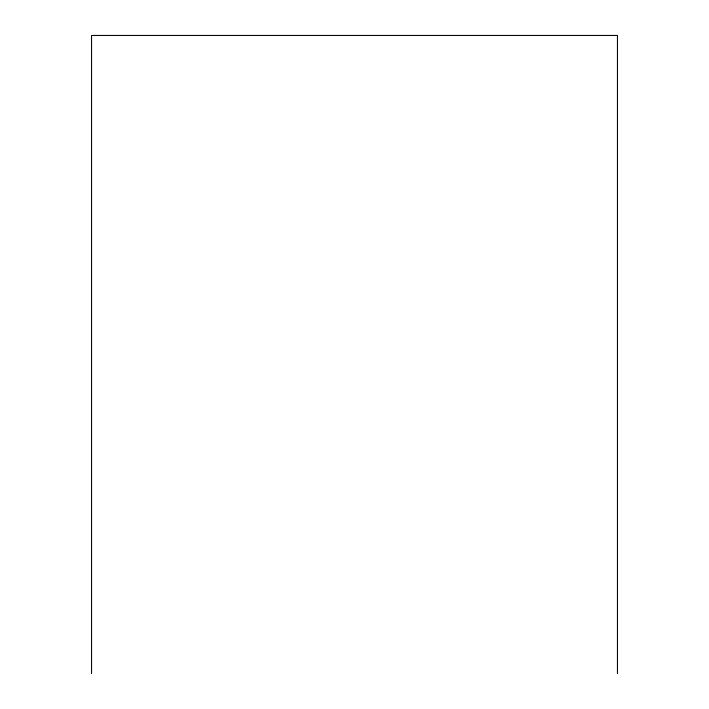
<?xml version="1.0" encoding="UTF-8"?>
<svg xmlns="http://www.w3.org/2000/svg" width="709" height="709" viewBox="0 0 709 709"><rect width="100%" height="100%" fill="white"/><g stroke="black" fill="none" stroke-linecap="round" stroke-linejoin="round"><path stroke-width="1.06" d="M617.45 673.55L617.45 35.45L91.55 35.45L91.55 673.55"/></g></svg>
